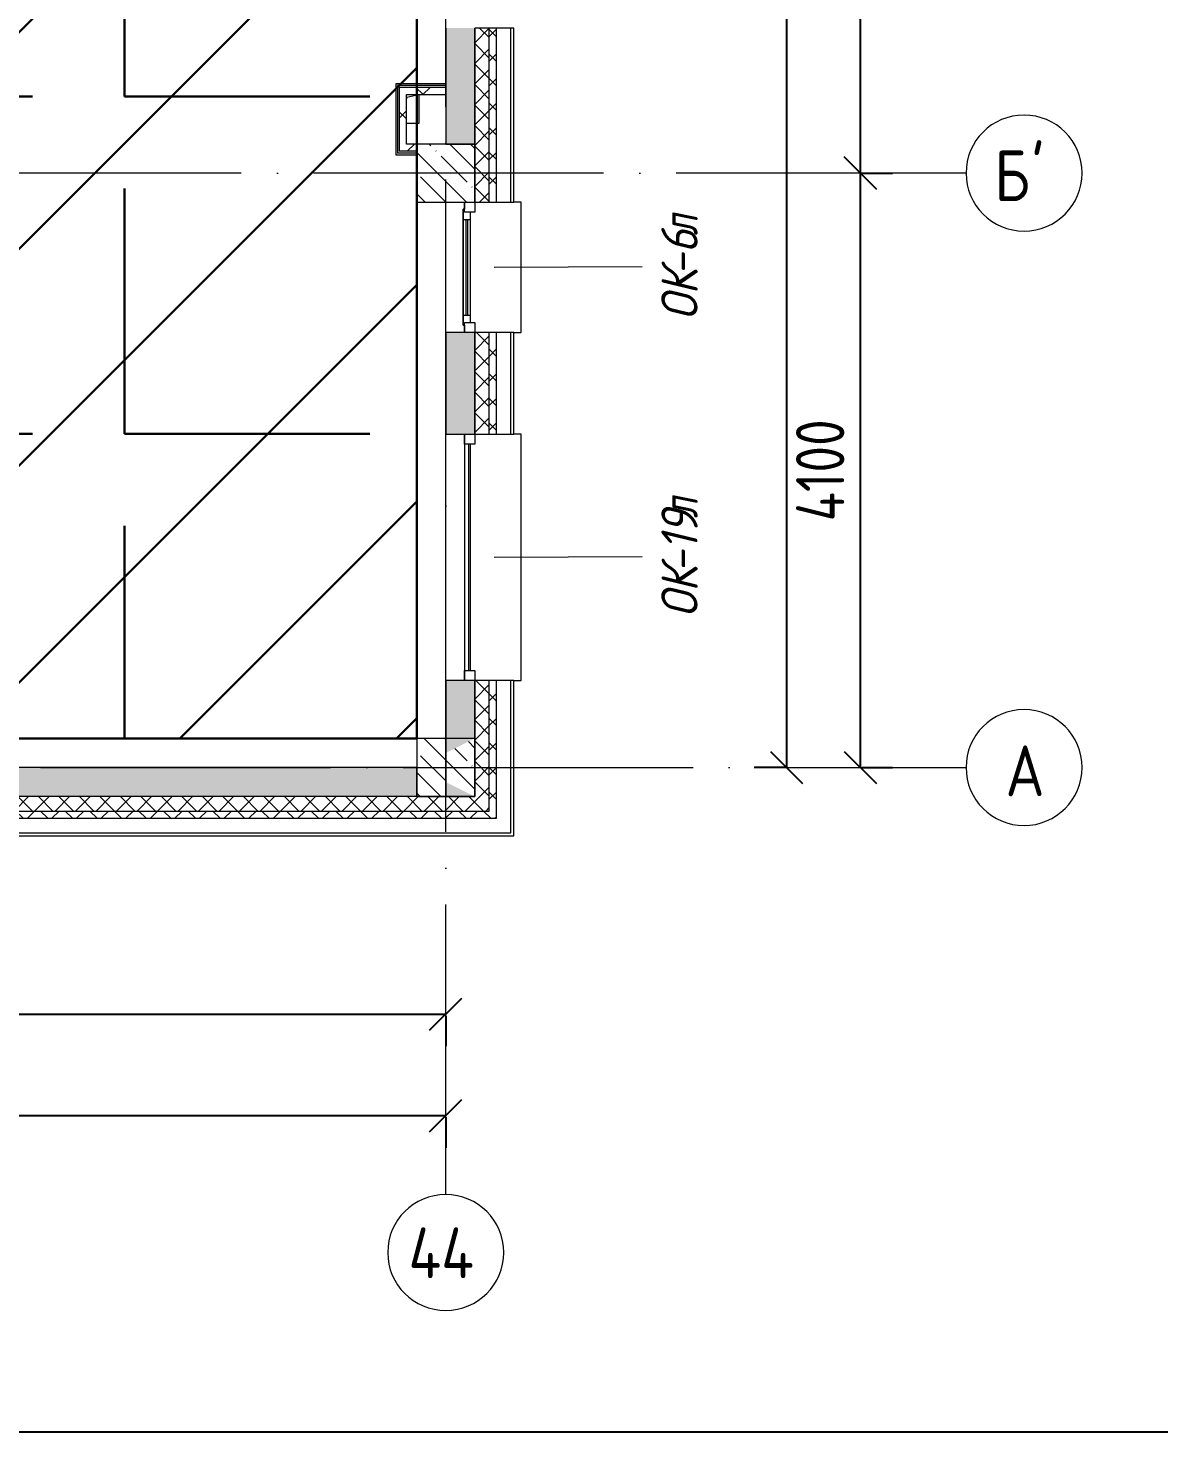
# Model space of a CAD drawing. Header units: millimetres. Extents: x -68946 to 690821, y -552984 to 293768.
# Drawn here: x 162157 to 169957, y -4557 to 5125 of the extents above; entities that cross this region are included whole.
import ezdxf

# ---------------------------------------------------------------- set-up
doc = ezdxf.new("R2010")
doc.units = ezdxf.units.MM
doc.linetypes.add('ADSK_Линия сетки', pattern=[2500, 2000, -250, 0, -250])
doc.layers.get('Defpoints').update_dxf_attribs({"color": 250})
for name, color, linetype, lineweight in [('1.2) Стяжка 6 вып.', 30, 'Continuous', 30), ('1.2) Тепло-звук изол. + пденка 6 вып.', 200, 'Continuous', 30), ('1.4) Стяжка 6 вып.', 30, 'Continuous', 30), ('A-____-____-DIMS', 250, 'Continuous', 9), ('A-DETL-GENF-OTLN', 250, 'Continuous', 5), ('A-FLOR-____-OTLN', 250, 'Continuous', 9), ('A-GLAZ-____-IDEN', 250, 'Continuous', 9), ('A-GLAZ-____-MCUT', 250, 'Continuous', 9), ('A-GLAZ-____-OTLN', 250, 'Continuous', 5), ('A-WALL-____-MCUT', 250, 'Continuous', 13), ('A-WALL-____-PATT', 250, 'Continuous', 13), ('A-WALL-FNSH-MCUT', 250, 'Continuous', 13), ('I-WALL-____-OTLN', 250, 'Continuous', 9), ('S-COLS-____-MCUT', 250, 'Continuous', 25), ('S-COLS-____-OTLN', 250, 'Continuous', 9), ('S-GRID-____-IDEN', 250, 'Continuous', 9), ('S-GRID-____-OTLN', 250, 'Continuous', 9)]:
    doc.layers.add(name, color=color, linetype=linetype, lineweight=lineweight)
doc.styles.add('GOST Common', font='', dxfattribs={"width": 0.9, "height": 350})
doc.styles.add('ISOCPEUR_I', font='isocpeui.ttf', dxfattribs={"width": 0.9, "height": 12.5})
doc.styles.get("Standard").update_dxf_attribs({"font": 'ГОСТ тип А.ttf'})
doc.styles.get('GOST Common').set_extended_font_data('GOST Common')
doc.dimstyles.new('А3', dxfattribs={"dimtxt": 333, "dimasz": 222, "dimexe": 222, "dimexo": 111, "dimgap": 111, "dimtad": 1, "dimtoh": 1, "dimdec": 0, "dimrnd": 0.0015, "dimzin": 0, "dimdsep": 46, "dimtxsty": 'Standard', "dimblk": 'OBLIQUE', "dimcen": 0, "dimclrd": 7, "dimclre": 7, "dimclrt": 7, "dimadec": 0, "dimazin": 0, "dimtfac": 1, "dimtdec": 0, "dimtofl": 0, "dimtmove": 0, "dimatfit": 3, "dimfxl": 1, "dimtolj": 1, "dimtzin": 0, "dimarcsym": 0})
pattern_1 = [(45, (12287.91, -0.0006), (-70.71068, 70.71068), []), (135, (12287.91, -0.0006), (-70.71068, -70.71068), [])]
pattern_2 = [(135, (12287.91, -0.0006), (-84.85281, -84.85281), []), (225, (12287.91, -0.0006), (84.85281, -84.85281), [])]
pattern_3 = [(50, (12287.9, -0.0006), (364.36793, -31.8783), [38.1, -419.1]), (355, (12287.9, -0.0006), (-70.48585, 382.1133), [30.48, -335.28]), (100.451, (12318.28, -2.66), (293.885, 350.2334), [32.38, -356.18]), (46.184, (12287.9, 101.6), (542.1585, -84.0858), [57.15, -628.65]), (96.636, (12333.1, 94.6), (474.8049, 494.8554), [48.57, -534.27]), (351.184, (12287.9, 101.6), (474.8102, 494.85), [45.72, -502.92]), (21, (12338.7, 76.2), (303.22847, -204.53046), [38.1, -419.1]), (326, (12338.7, 76.2), (123.6039, 368.37604), [30.48, -335.28]), (71.451, (12364, 59.16), (426.8341, 163.8427), [32.38, -356.18]), (37.5, (12287.91, -0.0006), (6.17665, 169.11015), [16.764, -314.452, 16.764, -323.596, -336.55]), (37.5, (12287.91, -0.0006), (6.17665, 169.11015), [-671.576, 16.764, -319.786]), (7.5, (12287.91, -0.0006), (133.63888, 200.3615), [16.764, -177.292, 16.764, -306.832, -128.27]), (7.5, (12287.91, -0.0006), (133.63888, 200.3615), [-517.652, 16.764, -111.506]), (327.5, (12174.63, -0.0006), (271.18182, -11.45836), [16.764, -110.236, 16.764, -379.476, -525.78]), (327.5, (12174.63, -0.0006), (271.18182, -11.45836), [-523.24, 16.764, -509.016]), (317.5, (12123.83, -0.0006), (296.2585, 50.85285), [16.764, -148.336, 16.764, -246.38, -373.38]), (317.5, (12123.83, -0.0006), (296.2585, 50.85285), [-428.244, 16.764, -356.616])]
pattern_4 = [(45, (12287.91, -0.0006), (-141.42136, 141.42136), []), (135, (12287.91, -0.0006), (-141.42136, -141.42136), [])]
pattern_5 = [(135, (12287.91, -0.0006), (-142.5612, -142.5612), []), (135, (12430.48, -0.0006), (-142.5612, -142.5612), [252.016, -50.403, 3.353, -47.05])]

# ---------------------------------------------------------------- blocks, each defined once
blk = doc.blocks.new('Окно_СКБ_1Ст1 - 120_Окно_СКБ_1Ст_1700_ОК19Л-29018914-АР1_Маркировочный план 1 этажа С2и3')
at = {"layer": 'A-GLAZ-____-MCUT'}
for p, q in [((-850, -195), (-850, -125)), ((-850, -125), (-780, -125)), ((-780, -125), (-780, -195)), ((780, -195), (780, -125)), ((780, -125), (850, -125)), ((850, -125), (850, -195)), ((-780, -195), (-850, -195)), ((850, -195), (780, -195))]:
    blk.add_line(p, q, dxfattribs=at)
at = {"layer": 'A-GLAZ-____-MCUT', "lineweight": 5}
for p, q in [((780, -155), (-780, -155)), ((780, -165), (-780, -165))]:
    blk.add_line(p, q, dxfattribs=at)
at = {"layer": 'A-GLAZ-____-OTLN'}
blk.add_line((-850, -195), (850, -195), dxfattribs=at)
blk = doc.blocks.new('WNW_Отлив1 - Отлив_металлический 2-28595994-АР1_Маркировочный план 1 этажа С2и3')
at = {"layer": 'A-GLAZ-____-OTLN'}
for p, q in [((850, 320), (-850, 320)), ((-850, 320), (-850, 270)), ((850, 270), (850, 320))]:
    blk.add_line(p, q, dxfattribs=at)
blk = doc.blocks.new('Окно_СКБ_1Ст1 - 120_Окно_СКБ_1Ст_900_ОК6Л-V40-АР1_Маркировочный план 1 этажа С2и3')
at = {"layer": 'A-GLAZ-____-MCUT'}
for p, q in [((-450, -195), (-450, -125)), ((-450, -125), (-380, -125)), ((-380, -125), (-380, -195)), ((380, -155), (-380, -155)), ((-380, -155), (-380, -195)), ((-330, -205), (-330, -155)), ((330, -205), (330, -155)), ((380, -195), (380, -125)), ((380, -125), (450, -125)), ((380, -195), (380, -155)), ((450, -125), (450, -195)), ((-380, -195), (-450, -195)), ((-380, -195), (-400, -195)), ((-400, -195), (-400, -205)), ((-400, -205), (400, -205)), ((400, -205), (-400, -205)), ((450, -195), (380, -195)), ((400, -195), (380, -195)), ((400, -205), (400, -195))]:
    blk.add_line(p, q, dxfattribs=at)
at = {"layer": 'A-GLAZ-____-MCUT', "lineweight": 5}
for p, q in [((-330, -175), (330, -175)), ((330, -185), (-330, -185))]:
    blk.add_line(p, q, dxfattribs=at)
at = {"layer": 'A-GLAZ-____-OTLN'}
for p, q in [((-450, -195), (-400, -195)), ((400, -195), (450, -195))]:
    blk.add_line(p, q, dxfattribs=at)
blk = doc.blocks.new('WNW_Отлив1 - Отлив_металлический 2-28596055-АР1_Маркировочный план 1 этажа С2и3')
at = {"layer": 'A-GLAZ-____-OTLN'}
for p, q in [((450, 320), (-450, 320)), ((-450, 320), (-450, 270)), ((450, 270), (450, 320))]:
    blk.add_line(p, q, dxfattribs=at)
blk = doc.blocks.new('_Wn_-As_OpeningMEP_floor__Rectangular - _Wn_-As_OpeningMEP_floor__Rectangular-V75-АР1_Маркировочный план 1 этажа С2и3')
at = {"layer": 'A-DETL-GENF-OTLN', "lineweight": 5}
for p, q in [((-35, 104.6), (-32.3, 132.3)), ((-32.3, 132.3), (50, 150))]:
    blk.add_line(p, q, dxfattribs=at)
blk = doc.blocks.new('Ось сетки - Круг_Ø8 мм-39983606-АР1_Маркировочный план 1 этажа С2и3')
at = {"layer": 'S-GRID-____-IDEN'}
for start, end in [(360, 180), (180, 360)]:
    blk.add_arc((0, 0), 4, start, end, dxfattribs=at)
blk = doc.blocks.new('_Oblique')
at = {"color": 0, "linetype": 'ByBlock', "lineweight": -2}
blk.add_line((-0.5, -0.5), (0.5, 0.5), dxfattribs=at)
blk = doc.blocks.new('*D2545')
at = {"layer": 'A-____-____-DIMS', "color": 7, "lineweight": -2, "transparency": 16777216}
for p, q in [((157537.9, -1675.6), (165037.9, -1675.6)), ((157537.9, -1686.6), (157537.9, -1897.6)), ((165037.9, -1686.6), (165037.9, -1897.6))]:
    blk.add_line(p, q, dxfattribs=at)
at = {"layer": 'Defpoints', "color": 0, "lineweight": 30, "transparency": 16777216}
for p in [(157537.9, -1575.6), (165037.9, -1575.6), (165037.9, -1675.6)]:
    blk.add_point(p, dxfattribs=at)
at = {"layer": 'A-____-____-DIMS', "color": 7, "lineweight": -2, "transparency": 16777216, "xscale": 222, "yscale": 222, "zscale": 222, "rotation": 180}
blk.add_blockref('_Oblique', (157537.9, -1675.6), dxfattribs=at)
at = {"layer": 'A-____-____-DIMS', "color": 7, "lineweight": -2, "transparency": 16777216, "xscale": 222, "yscale": 222, "zscale": 222}
blk.add_blockref('_Oblique', (165037.9, -1675.6), dxfattribs=at)
at = {"layer": 'A-____-____-DIMS', "color": 7, "transparency": 16777216, "insert": (161287.9, -1398.1), "char_height": 333, "width": 2.483, "attachment_point": 5}
blk.add_mtext('\\A1;7500', dxfattribs=at)
blk = doc.blocks.new('*D2546')
at = {"layer": 'A-____-____-DIMS', "color": 7, "lineweight": -2, "transparency": 16777216}
for p, q in [((81437.9, -2375.6), (165037.9, -2375.6)), ((81437.9, -2386.6), (81437.9, -2597.6)), ((165037.9, -2386.6), (165037.9, -2597.6))]:
    blk.add_line(p, q, dxfattribs=at)
at = {"layer": 'Defpoints', "color": 0, "lineweight": 30, "transparency": 16777216}
for p in [(81437.9, -2275.6), (165037.9, -2275.6), (165037.9, -2375.6)]:
    blk.add_point(p, dxfattribs=at)
at = {"layer": 'A-____-____-DIMS', "color": 7, "lineweight": -2, "transparency": 16777216, "xscale": 222, "yscale": 222, "zscale": 222, "rotation": 180}
blk.add_blockref('_Oblique', (81437.9, -2375.6), dxfattribs=at)
at = {"layer": 'A-____-____-DIMS', "color": 7, "lineweight": -2, "transparency": 16777216, "xscale": 222, "yscale": 222, "zscale": 222}
blk.add_blockref('_Oblique', (165037.9, -2375.6), dxfattribs=at)
at = {"layer": 'A-____-____-DIMS', "color": 7, "transparency": 16777216, "insert": (123237.9, -2098.1), "char_height": 333, "width": 3.104, "attachment_point": 5}
blk.add_mtext('\\A1;83600', dxfattribs=at)
blk = doc.blocks.new('*D2564')
at = {"layer": 'A-____-____-DIMS', "color": 7, "lineweight": -2, "transparency": 16777216}
for p, q in [((167898.3, 25), (167898.3, 4125)), ((167909.4, 4125), (168120.3, 4125)), ((167909.4, 25), (168120.3, 25))]:
    blk.add_line(p, q, dxfattribs=at)
at = {"layer": 'Defpoints', "color": 0, "lineweight": 30, "transparency": 16777216}
for p in [(167798.4, 4125), (167898.3, 4125), (167798.4, 25)]:
    blk.add_point(p, dxfattribs=at)
at = {"layer": 'A-____-____-DIMS', "color": 7, "lineweight": -2, "transparency": 16777216, "xscale": 222, "yscale": 222, "zscale": 222}
for p, rotation in [((167898.3, 4125), 90), ((167898.3, 25), 270)]:
    blk.add_blockref('_Oblique', p, dxfattribs=dict(at, rotation=rotation))
at = {"layer": 'A-____-____-DIMS', "color": 7, "transparency": 16777216, "insert": (167620.8, 2075), "char_height": 333, "width": 2.382, "attachment_point": 5, "rotation": 90}
blk.add_mtext('\\A1;4100', dxfattribs=at)
blk = doc.blocks.new('*D2565')
at = {"layer": 'A-____-____-DIMS', "color": 7, "lineweight": -2, "transparency": 16777216}
for p, q in [((167898.3, 4125), (167898.3, 8625)), ((167909.4, 8625), (168120.3, 8625)), ((167909.4, 4125), (168120.3, 4125))]:
    blk.add_line(p, q, dxfattribs=at)
at = {"layer": 'Defpoints', "color": 0, "lineweight": 30, "transparency": 16777216}
for p in [(167798.4, 8625), (167898.3, 8625), (167798.4, 4125)]:
    blk.add_point(p, dxfattribs=at)
at = {"layer": 'A-____-____-DIMS', "color": 7, "lineweight": -2, "transparency": 16777216, "xscale": 222, "yscale": 222, "zscale": 222}
for p, rotation in [((167898.3, 8625), 90), ((167898.3, 4125), 270)]:
    blk.add_blockref('_Oblique', p, dxfattribs=dict(at, rotation=rotation))
at = {"layer": 'A-____-____-DIMS', "color": 7, "transparency": 16777216, "insert": (167620.8, 6375), "char_height": 333, "width": 2.567, "attachment_point": 5, "rotation": 90}
blk.add_mtext('\\A1;4500', dxfattribs=at)
blk = doc.blocks.new('*D2591')
at = {"layer": 'A-____-____-DIMS', "color": 7, "lineweight": -2, "transparency": 16777216}
for p, q in [((167388.4, 58775), (167388.4, 25)), ((167467.8, 58775), (167610.4, 58775)), ((167377.4, 25), (167166.4, 25))]:
    blk.add_line(p, q, dxfattribs=at)
at = {"layer": 'Defpoints', "color": 0, "lineweight": 30, "transparency": 16777216}
for p in [(167356.8, 58775), (167388.4, 25), (167488.4, 25)]:
    blk.add_point(p, dxfattribs=at)
at = {"layer": 'A-____-____-DIMS', "color": 7, "lineweight": -2, "transparency": 16777216, "xscale": 222, "yscale": 222, "zscale": 222}
for p, rotation in [((167388.4, 58775), 90), ((167388.4, 25), 270)]:
    blk.add_blockref('_Oblique', p, dxfattribs=dict(at, rotation=rotation))
at = {"layer": 'A-____-____-DIMS', "color": 7, "transparency": 16777216, "insert": (167110.9, 29400), "char_height": 333, "width": 3.104, "attachment_point": 5, "rotation": 90}
blk.add_mtext('\\A1;58750', dxfattribs=at)

msp = doc.modelspace()

# ---------------------------------------------------------------- hatches: boundary and pattern name
at = {"layer": '1.2) Стяжка 6 вып.', "lineweight": 30}
h = msp.add_hatch(dxfattribs=at)
h.set_pattern_fill('ANSI31', color=256, scale=333)
h.paths.add_polyline_path([(164837.8919, 225), (157737.8919, 225), (157737.8919, 8425), (164837.8919, 8425)])
at = {"layer": '1.2) Тепло-звук изол. + пденка 6 вып.', "lineweight": 30}
h = msp.add_hatch(dxfattribs=at)
h.set_pattern_fill('ANGLE', color=256, scale=333)
h.set_pattern_definition([(0, (0, 0), (0, 2326.005), [1691.64, -634.365]), (90, (0, 0), (-2326.005, 1e-13), [1691.64, -634.365])])
h.paths.add_polyline_path([(164837.8919, 225), (157737.8919, 225), (157737.8919, 8425), (164837.8919, 8425)])
at = {"layer": '1.4) Стяжка 6 вып.', "lineweight": 30}
h = msp.add_hatch(dxfattribs=at)
h.set_pattern_fill('ANSI32', color=256, scale=333)
h.paths.add_polyline_path([(164837.8919, 225), (157737.8919, 225), (157737.8919, 8425), (164837.8919, 8425)])
at = {"layer": 'A-WALL-____-PATT', "lineweight": 15, "true_color": 0x000000}
h = msp.add_hatch(dxfattribs=at)
h.set_pattern_fill('FP_53', color=18, style=0, pattern_type=2)
h.set_pattern_definition(pattern_2)
h.paths.add_polyline_path([(165337.9138, -275), (165387.9138, -274.6831), (165386.9138, 624.9994), (165337.9138, 624.9994), (165337.9138, -235.4489)])
h.paths.add_polyline_path([(165386.9138, 2324.9994), (165387.9138, 2324.9994), (165386.9138, 3024.9994), (165337.9138, 3024.9994), (165337.9138, 2324.9994)])
h.paths.add_polyline_path([(165387.9138, 3924.9994), (165386.9138, 5124.9994), (165337.9138, 5124.9994), (165337.9138, 3924.9994), (165386.9138, 3924.9994)])
h.paths.add_polyline_path([(165337.9138, 8424.9994), (165387.9138, 8424.9994), (165386.9138, 9624.9994), (165337.9138, 9624.9994), (165337.9138, 8799.0577)])
h.paths.add_polyline_path([(165365.6416, 11324.9994), (165387.9138, 11324.9994), (165386.9138, 12024.9994), (165337.9138, 12024.9994), (165337.9138, 11324.9994), (165362.8229, 11324.9994)])
h.paths.add_polyline_path([(165387.9138, 12924.9994), (165386.9138, 13225.3683), (165337.9138, 13225.3683), (165337.9138, 12925), (165386.9138, 12924.9994)])
h.paths.add_polyline_path([(165362.8985, 13525.3683), (165387.9138, 13525.3683), (165387.9138, 14124.9994), (165337.9138, 14124.9994), (165337.9138, 13525.3683)])
h.paths.add_polyline_path([(165374.1295, 17424.9994), (165387.9138, 17424.9994), (165387.9138, 18624.9994), (165337.9138, 18624.9994), (165337.9138, 17425), (165374.0437, 17425)])
h.paths.add_polyline_path([(165337.9138, 20324.9994), (165387.9138, 20324.9994), (165387.9138, 21024.9994), (165337.9138, 21024.9994)])
h.paths.add_polyline_path([(165387.9138, 21924.9994), (165387.9138, 23124.9994), (165337.9138, 23124.9994), (165337.9138, 21925), (165359.3769, 21924.9994)])
h.paths.add_polyline_path([(165344.6243, 26424.9994), (165387.9138, 26424.9994), (165387.9138, 27624.9994), (165337.9138, 27624.9994), (165337.9138, 26425), (165344.3405, 26425)])
h.paths.add_polyline_path([(165387.9138, 28524.9994), (165387.9138, 29224.9994), (165337.9138, 29224.9994), (165337.9138, 28524.9994)])
h.paths.add_polyline_path([(165387.9138, 30924.9994), (165387.9138, 32124.9994), (165337.9138, 32124.9994), (165337.9138, 30924.9994)])
h.paths.add_polyline_path([(165387.9138, 35424.9994), (165387.9138, 36624.9994), (165337.9138, 36624.9994), (165337.9138, 35424.9994)])
h.paths.add_polyline_path([(165387.9138, 39924.9994), (165387.9138, 41125), (165337.9138, 41125), (165337.9138, 39924.9994)])
h.paths.add_polyline_path([(165387.9138, 42025), (165387.9138, 42725), (165337.9138, 42725), (165337.9138, 42025)])
h.paths.add_polyline_path([(165387.9138, 44425), (165387.9138, 45625), (165337.9138, 45625), (165337.9138, 44425)])
h.paths.add_polyline_path([(165387.9138, 47325), (165387.9138, 48024.9994), (165337.9138, 48024.9994), (165337.9138, 47325)])
h.paths.add_polyline_path([(165387.9138, 48924.9994), (165387.9138, 50124.9994), (165337.9138, 50124.9994), (165337.9138, 48924.9994)])
h.paths.add_polyline_path([(165337.9138, 53424.9994), (165387.9138, 53424.9994), (165387.9138, 54624.9994), (165337.9138, 54624.9994), (165337.9138, 53727.4152)])
h.paths.add_polyline_path([(165387.9138, 57924.9994), (165386.9138, 59075), (165337.9138, 59075), (165337.9138, 57924.9994)])
h = msp.add_hatch(dxfattribs=at)
h.set_pattern_fill('FP_52', color=18, style=0, pattern_type=2)
h.set_pattern_definition(pattern_1)
h.paths.add_polyline_path([(165237.9138, -175), (165337.9138, -175), (165337.9138, 624.9994), (165237.9138, 624.9994), (165237.9138, -85.6642)])
h.paths.add_polyline_path([(165264.2854, 2324.9994), (165337.9138, 2324.9994), (165337.9138, 3024.9994), (165237.9138, 3024.9994), (165237.9138, 2324.9994)])
h.paths.add_polyline_path([(165282.8081, 3924.9994), (165337.9138, 3924.9994), (165337.9138, 5124.9994), (165237.9138, 5124.9994), (165237.9138, 3924.9994), (165281.8032, 3925)])
h.paths.add_polyline_path([(165237.9138, 8424.9994), (165337.9138, 8424.9994), (165337.9138, 9624.9994), (165237.9138, 9624.9994), (165237.9138, 8799.0577)])
h.paths.add_polyline_path([(165237.9138, 11324.9994), (165337.9138, 11324.9994), (165337.9138, 12024.9994), (165237.9138, 12024.9019), (165237.9138, 11729.168)])
h.paths.add_polyline_path([(165237.9138, 12924.9994), (165337.9137, 12925), (165337.9138, 13225.3683), (165237.9138, 13225.3683)])
h.paths.add_polyline_path([(165237.9138, 13525.3683), (165337.9138, 13525.3683), (165337.9138, 14124.9994), (165237.9138, 14124.6388), (165237.9138, 13682.5749)])
h.paths.add_polyline_path([(165337.9137, 17425), (165337.9138, 18624.9994), (165237.9138, 18624.9994), (165237.9138, 17425)])
h.paths.add_polyline_path([(165237.9138, 20324.9994), (165337.9138, 20324.9994), (165337.9138, 21024.9994), (165237.9138, 21024.9994)])
h.paths.add_polyline_path([(165237.9138, 21925), (165337.9137, 21925), (165337.9138, 23124.9994), (165237.9138, 23124.9994), (165237.9138, 22324.9342)])
h.paths.add_polyline_path([(165337.9137, 26425), (165337.9138, 27624.9994), (165237.9138, 27624.9994), (165237.9138, 26425)])
h.paths.add_polyline_path([(165337.9138, 28524.9994), (165337.9138, 29224.9994), (165237.9138, 29224.8142), (165237.9138, 28524.9994), (165337.7397, 28524.9994)])
h.paths.add_polyline_path([(165337.9138, 30924.9994), (165337.9138, 32124.9994), (165237.9138, 32124.9994), (165237.9138, 30924.9994), (165329.8717, 30924.9994)])
h.paths.add_polyline_path([(165314.6372, 35424.9994), (165337.9138, 35424.9994), (165337.9138, 36624.9994), (165237.9138, 36624.9994), (165237.9138, 35424.9994)])
h.paths.add_polyline_path([(165299.7856, 39924.9994), (165337.9138, 39924.9994), (165337.9138, 41125), (165237.9138, 41124.9989), (165237.9138, 39924.9994)])
h.paths.add_polyline_path([(165293.482, 42025), (165337.9138, 42025), (165337.9138, 42725), (165237.9138, 42725), (165237.9138, 42025), (165292.8549, 42025)])
h.paths.add_polyline_path([(165284.934, 44425), (165337.9138, 44425), (165337.9138, 45625), (165237.9138, 45625), (165237.9138, 44425)])
h.paths.add_polyline_path([(165237.9138, 47325), (165337.9138, 47325), (165337.9138, 48024.9994), (165237.9138, 48024.9994), (165237.9138, 47725)])
h.paths.add_polyline_path([(165237.9138, 48924.9994), (165337.9138, 48924.9994), (165337.9138, 50124.9994), (165237.9138, 50124.9994), (165237.9138, 49820.6015)])
h.paths.add_polyline_path([(165237.9138, 53424.9994), (165337.9138, 53424.9994), (165337.9138, 54624.9994), (165237.9138, 54624.9994), (165237.9138, 53727.4152)])
h.paths.add_polyline_path([(165237.9138, 57924.9994), (165337.9138, 57924.9994), (165337.9138, 58975), (165237.9138, 58975), (165237.9138, 58575)])
h = msp.add_hatch(dxfattribs=at)
h.set_pattern_fill('FP_3', color=18, style=0, pattern_type=2)
h.set_pattern_definition(pattern_3)
h.paths.add_polyline_path([(165037.8919, -175), (165236.9138, -174.511), (165037.8919, -75), (165037.8919, -171.0626)])
h.paths.add_polyline_path([(165037.8919, 125), (165237.8919, 225), (165236.9138, 624.9994), (165037.8919, 624.9994), (165037.8919, 225)])
h.paths.add_polyline_path([(165236.9138, 2324.9994), (165237.8919, 2324.9994), (165236.9138, 3024.9994), (165037.8925, 3024.9974), (165037.9789, 2324.9994), (165216.2645, 2324.9994)])
h.paths.add_polyline_path([(165037.9138, 4325), (165237.8919, 4325), (165236.9138, 5124.9994), (165037.8919, 5124.9994), (165037.8925, 4325)])
h.paths.add_polyline_path([(165141.3906, 8825), (165237.8919, 8825), (165236.9138, 9624.9994), (165037.8919, 9624.9994), (165037.8919, 8825), (165139.5446, 8825)])
h.paths.add_polyline_path([(165114.5786, 11324.9994), (165237.8919, 11324.9994), (165236.9138, 12024.9994), (165037.8919, 12024.9994), (165037.9148, 11324.9994), (165112.2198, 11324.9994)])
h.paths.add_polyline_path([(165093.129, 13325), (165236.9138, 13325), (165236.9138, 14124.9994), (165037.8919, 14124.9994), (165037.8919, 13325), (165090.36, 13325)])
h.paths.add_polyline_path([(165044.8674, 17825), (165237.8919, 17825), (165236.9138, 18624.9994), (165037.8919, 18624.9994), (165037.8919, 17825), (165041.1754, 17825)])
h.paths.add_polyline_path([(165037.9138, 20324.9994), (165237.8919, 20324.9994), (165236.9138, 21024.9994), (165037.8919, 21024.9994), (165037.8919, 20324.9994)])
h.paths.add_polyline_path([(165037.9138, 22325), (165237.8919, 22325), (165236.9138, 23124.9994), (165037.8919, 23124.9994), (165037.8919, 22325)])
h.paths.add_polyline_path([(165237.8919, 26825), (165236.9138, 27624.9994), (165037.8919, 27624.9994), (165037.8919, 26825), (165236.9138, 26825)])
h.paths.add_polyline_path([(165068.9434, 28524.9994), (165237.8919, 28524.9994), (165236.9138, 29224.9994), (165037.8919, 29224.9994), (165037.9138, 28524.9994)])
h.paths.add_polyline_path([(165037.9138, 31325), (165237.8919, 31325), (165236.9138, 32124.9994), (165037.8919, 32124.9994), (165037.8919, 31325)])
h.paths.add_polyline_path([(165237.8919, 35424.9994), (165236.9138, 35825), (165037.8919, 35825), (165037.9138, 35424.9994), (165236.9138, 35424.9994)])
h.paths.add_polyline_path([(165037.9138, 36225), (165237.8919, 36225), (165236.9138, 36624.9994), (165037.8919, 36624.9994), (165037.8919, 36225)])
h.paths.add_polyline_path([(165037.9138, 39924.9994), (165237.8919, 39924.9994), (165236.9138, 40725), (165037.8919, 40725), (165037.8919, 39924.9994)])
h.paths.add_polyline_path([(165037.9138, 42025), (165237.8919, 42025), (165236.9138, 42725), (165037.8919, 42725), (165037.8919, 42025)])
h.paths.add_polyline_path([(165039.9348, 44425), (165237.8919, 44425), (165236.9138, 45625), (165037.8919, 45625), (165037.9138, 44425)])
h.paths.add_polyline_path([(165084.8373, 47725), (165237.8919, 47725), (165236.9138, 48024.9994), (165037.8919, 48024.9994), (165037.9138, 47725)])
h.paths.add_polyline_path([(165236.9138, 48924.9994), (165237.8919, 48924.9994), (165236.9138, 50124.9994), (165037.8919, 50124.9994), (165037.9138, 48924.9994), (165234.5953, 48924.9994)])
h.paths.add_polyline_path([(165100.5645, 53825), (165237.8919, 53825), (165236.9138, 54624.9994), (165037.8919, 54624.9994), (165037.9138, 53825), (165045.6407, 53825)])
h.paths.add_polyline_path([(165198.7125, 57924.9994), (165237.8919, 57924.9994), (165236.9138, 58575), (165037.8919, 58575), (165037.9138, 57924.9994), (165167.9138, 57924.9994)])
h = msp.add_hatch(dxfattribs=at)
h.set_pattern_fill('FP_83', color=18, style=0, pattern_type=2)
h.set_pattern_definition(pattern_4)
h.paths.add_polyline_path([(164717.9138, 4666.0901), (165037.8919, 4666.0901), (165037.8706, 4716.0901), (164717.9138, 4716.0901), (164717.9138, 4678.3033)])
h = msp.add_hatch(dxfattribs=at)
h.set_pattern_fill('FP_83', color=18, style=0, pattern_type=2)
h.set_pattern_definition(pattern_4)
h.paths.add_polyline_path([(164767.9138, 4275), (164767.9138, 4666.0901), (164717.9138, 4666.0901), (164717.9138, 4275)])
h = msp.add_hatch(dxfattribs=at)
h.set_pattern_fill('FP_83', color=18, style=0, pattern_type=2)
h.set_pattern_definition(pattern_4)
h.paths.add_polyline_path([(164837.8919, 4275), (164837.8919, 4325), (164767.9138, 4325), (164767.9138, 4275), (164772.8631, 4275)])
h = msp.add_hatch(dxfattribs=at)
h.set_pattern_fill('FP_3', color=18, style=0, pattern_type=2)
h.set_pattern_definition(pattern_3)
h.paths.add_polyline_path([(164837.8919, -175), (164837.8919, 25), (157737.8919, 25), (157737.8919, -175), (164551.1175, -175)])
h.paths.add_polyline_path([(157337.8919, -175), (157337.8919, 25), (156797.4138, 25), (156797.4138, -175)])
h.paths.add_polyline_path([(153497.4138, -175), (153497.4138, 25), (152737.9138, 25), (152737.9138, -175)])
h = msp.add_hatch(dxfattribs=at)
h.set_pattern_fill('FP_52', color=18, style=0, pattern_type=2)
h.set_pattern_definition(pattern_1)
h.paths.add_polyline_path([(164551.1175, -275), (165337.9138, -275), (165337.9138, -175), (157447.9138, -175), (157447.9138, -275), (161817.2065, -275)])
h = msp.add_hatch(dxfattribs=at)
h.set_pattern_fill('FP_53', color=18, style=0, pattern_type=2)
h.set_pattern_definition(pattern_2)
h.paths.add_polyline_path([(165337.9138, -325), (165387.9138, -325), (165387.9138, -275), (157447.9138, -275), (157447.9138, -325), (165234.5953, -325)])
at = {"layer": 'S-COLS-____-OTLN', "lineweight": 5, "true_color": 0x000000}
h = msp.add_hatch(dxfattribs=at)
h.set_pattern_fill('FP_1', color=18, style=0, pattern_type=2)
h.set_pattern_definition(pattern_5)
h.paths.add_polyline_path([(165237.8919, 3925), (165236.9138, 4325), (164837.8919, 4325), (164837.9138, 3925), (165236.9138, 3925)])
h = msp.add_hatch(dxfattribs=at)
h.set_pattern_fill('FP_1', color=18, style=0, pattern_type=2)
h.set_pattern_definition(pattern_5)
h.paths.add_polyline_path([(164852.8931, -175), (165037.8919, -175), (165037.8919, -75), (165237.8919, -173.8163), (165236.9138, 224.511), (165037.8919, 125), (165037.8919, 225), (164837.8919, 224.9994), (164837.8919, -175)])

# ---------------------------------------------------------------- linework, layer by layer
at = {"color": 1}
msp.add_lwpolyline([(173774.1788, 68376.857), (126127.8919, 68376.857), (126127.8919, -4557.0324), (173774.1788, -4557.0324)], close=True, dxfattribs=at)
at = {"layer": '1.2) Стяжка 6 вып.', "lineweight": 30}
msp.add_lwpolyline([(164837.8919, 225), (157737.8919, 225), (157737.8919, 8425), (164837.8919, 8425)], close=True, dxfattribs=at)
at = {"layer": 'A-FLOR-____-OTLN', "color": 18, "lineweight": 5, "true_color": 0x000000}
for p, q in [((164852.8931, 4666.0901), (164852.8931, 4466.0901)), ((164852.8931, 4466.0901), (164767.9138, 4466.0901))]:
    msp.add_line(p, q, dxfattribs=at)
at = {"layer": 'A-GLAZ-____-IDEN', "color": 18, "lineweight": 15, "true_color": 0x000000}
for p, q in [((165372.9138, 3474.9994), (166391.8278, 3479.5012)), ((165372.9138, 1474.9994), (166391.8278, 1479.5046))]:
    msp.add_line(p, q, dxfattribs=at)
at = {"layer": 'A-WALL-____-MCUT', "color": 18, "lineweight": 15, "true_color": 0x000000}
for p, q in [((165037.8919, 5124.9994), (165037.8919, 4325)), ((165237.8919, 4325), (165237.8919, 5124.9994)), ((165337.9138, 5124.9994), (165237.9138, 5124.9994)), ((165237.9138, 5124.9994), (165237.9138, 4325)), ((165387.9138, 5124.9994), (165337.9138, 5124.9994)), ((165337.9138, 3924.9994), (165337.9138, 5124.9994)), ((165487.9138, 5124.9994), (165387.9138, 5124.9994)), ((165387.9138, 3924.9994), (165387.9138, 5124.9994)), ((165487.9138, 3924.9994), (165487.9138, 5124.9994)), ((164705.4138, 4728.5901), (164705.4138, 4262.5)), ((165037.9148, 4728.5901), (164705.4138, 4728.5901)), ((164717.9138, 4716.0901), (164717.9138, 4275)), ((165037.9148, 4716.0901), (164717.9138, 4716.0901)), ((164767.9138, 4325), (164767.9138, 4666.0901)), ((164767.9138, 4666.0901), (165037.9148, 4666.0901)), ((165037.9148, 4666.0901), (165037.9148, 4716.0901)), ((164837.8919, 4262.5), (164705.4138, 4262.5)), ((164837.8919, 4275), (164717.9138, 4275)), ((164837.8919, 4325), (164767.9138, 4325)), ((164837.8919, 4275), (164837.8919, 4325)), ((165037.8919, 4325), (165237.8919, 4325)), ((165237.9138, 4325), (165237.9138, 3924.9994)), ((165237.9138, 3924.9994), (165337.9138, 3924.9994)), ((165337.9138, 3924.9994), (165387.9138, 3924.9994)), ((165387.9138, 3924.9994), (165487.9138, 3924.9994)), ((165037.8919, 3024.9994), (165037.8919, 2324.9994)), ((165237.8919, 3024.9994), (165037.8919, 3024.9994)), ((165237.8919, 2324.9994), (165237.8919, 3024.9994)), ((165337.9138, 3024.9994), (165237.9138, 3024.9994)), ((165237.9138, 3024.9994), (165237.9138, 2324.9994)), ((165387.9138, 3024.9994), (165337.9138, 3024.9994)), ((165337.9138, 2324.9994), (165337.9138, 3024.9994)), ((165487.9138, 3024.9994), (165387.9138, 3024.9994)), ((165387.9138, 2324.9994), (165387.9138, 3024.9994)), ((165487.9138, 2324.9994), (165487.9138, 3024.9994)), ((165037.8919, 2324.9994), (165237.8919, 2324.9994)), ((165237.9138, 2324.9994), (165337.9138, 2324.9994)), ((165337.9138, 2324.9994), (165387.9138, 2324.9994)), ((165387.9138, 2324.9994), (165487.9138, 2324.9994)), ((165037.8919, 624.9994), (165037.8919, -175)), ((165237.8919, 624.9994), (165037.8919, 624.9994)), ((165237.8919, -175), (165237.8919, 624.9994)), ((165337.9138, 624.9994), (165237.9138, 624.9994)), ((165237.9138, 624.9994), (165237.9138, -175)), ((165387.9138, 624.9994), (165337.9138, 624.9994)), ((165337.9138, -275), (165337.9138, 624.9994)), ((165487.9138, 624.9994), (165387.9138, 624.9994)), ((165387.9138, -325), (165387.9138, 624.9994)), ((165487.9138, -425), (165487.9138, 624.9994)), ((164837.8919, 25), (157737.8919, 25)), ((164837.8919, -175), (164837.8919, 25)), ((164837.8919, -175), (157737.8919, -175)), ((165237.9138, -175), (164837.8919, -175)), ((165037.8919, -175), (165237.8919, -175)), ((156797.4138, -275), (165337.9138, -275)), ((156797.4138, -325), (165387.9138, -325)), ((156797.4138, -425), (165487.9138, -425))]:
    msp.add_line(p, q, dxfattribs=at)
at = {"layer": 'A-WALL-FNSH-MCUT', "lineweight": 15}
for p, q in [((165507.9138, 5124.9994), (165487.9138, 5124.9994)), ((165507.9138, 3924.9994), (165507.9138, 5124.9994)), ((164692.9138, 4741.0901), (164692.9138, 4250)), ((165037.9148, 4741.0901), (164692.9138, 4741.0901)), ((165037.9148, 4716.0901), (165037.9148, 4741.0901)), ((164837.8919, 4250), (164837.8919, 4275)), ((164692.9138, 4250), (164837.8919, 4250)), ((165487.9138, 3924.9994), (165507.9138, 3924.9994)), ((165507.9138, 3024.9994), (165487.9138, 3024.9994)), ((165507.9138, 2324.9994), (165507.9138, 3024.9994)), ((165487.9138, 2324.9994), (165507.9138, 2324.9994)), ((165507.9138, 624.9994), (165487.9138, 624.9994)), ((165507.9138, -445), (165507.9138, 624.9994)), ((156797.4138, -445), (165507.9138, -445))]:
    msp.add_line(p, q, dxfattribs=at)
at = {"layer": 'I-WALL-____-OTLN', "color": 18, "lineweight": 15, "true_color": 0x000000}
for p, q in [((165037.8919, 3024.9994), (165037.8919, 3924.9994)), ((165037.8919, 624.9994), (165037.8919, 2324.9994))]:
    msp.add_line(p, q, dxfattribs=at)
at = {"layer": 'S-COLS-____-MCUT', "color": 18, "lineweight": 5, "true_color": 0x000000}
for p, q in [((165037.8919, 4325), (164837.8919, 4325)), ((164837.8919, 4325), (164837.8919, 3925)), ((165237.8919, 3925), (165237.8919, 4325)), ((164837.8919, 3925), (165237.8919, 3925)), ((165237.8919, 225), (164837.8919, 225)), ((164837.8919, 225), (164837.8919, 25)), ((165237.8919, -175), (165237.8919, 225)), ((164837.8919, -175), (165237.8919, -175))]:
    msp.add_line(p, q, dxfattribs=at)
at = {"layer": 'S-COLS-____-OTLN', "color": 18, "lineweight": 5, "true_color": 0x000000}
for p, q in [((165237.8919, 4325), (165037.8919, 4325)), ((164837.8919, 25), (164837.8919, -175))]:
    msp.add_line(p, q, dxfattribs=at)
at = {"layer": 'S-GRID-____-OTLN', "color": 18, "linetype": 'ADSK_Линия сетки', "true_color": 0x000000}
for p, q in [((165037.9138, -2919.5356), (165037.9138, 61063.6538)), ((168626.8279, 4125), (111607.9138, 4125)), ((77240.3519, 25), (168626.8279, 25))]:
    msp.add_line(p, q, dxfattribs=at)

# ---------------------------------------------------------------- block references
at = {"layer": 'A-GLAZ-____-OTLN', "color": 18, "true_color": 0x000000}
msp.add_blockref('_Wn_-As_OpeningMEP_floor__Rectangular - _Wn_-As_OpeningMEP_floor__Rectangular-V75-АР1_Маркировочный план 1 этажа С2и3', (164802.8931, 4516.0901), dxfattribs=at)
at = {"layer": 'A-GLAZ-____-OTLN', "color": 18, "true_color": 0x000000, "rotation": 269.9999999999999}
for name, p in [('Окно_СКБ_1Ст1 - 120_Окно_СКБ_1Ст_900_ОК6Л-V40-АР1_Маркировочный план 1 этажа С2и3', (165362.9138, 3474.9994)), ('Окно_СКБ_1Ст1 - 120_Окно_СКБ_1Ст_1700_ОК19Л-29018914-АР1_Маркировочный план 1 этажа С2и3', (165362.9138, 1474.9994)), ('WNW_Отлив1 - Отлив_металлический 2-28595994-АР1_Маркировочный план 1 этажа С2и3', (165237.9138, 1474.9994))]:
    msp.add_blockref(name, p, dxfattribs=at)
at = {"layer": 'A-GLAZ-____-OTLN', "color": 18, "lineweight": 15, "true_color": 0x000000, "rotation": 269.9999999999999}
msp.add_blockref('WNW_Отлив1 - Отлив_металлический 2-28596055-АР1_Маркировочный план 1 этажа С2и3', (165237.9138, 3474.9994), dxfattribs=at)
at = {"layer": 'S-GRID-____-IDEN', "color": 18, "true_color": 0x000000, "xscale": 99.99999999999993, "yscale": 99.99999999999993, "zscale": 99.99999999999993}
for p, rotation in [((169026.8279, 4125), 89.99999999999982), ((169026.8279, 25), 269.9999999999994)]:
    msp.add_blockref('Ось сетки - Круг_Ø8 мм-39983606-АР1_Маркировочный план 1 этажа С2и3', p, dxfattribs=dict(at, rotation=rotation))
msp.add_blockref('Ось сетки - Круг_Ø8 мм-39983606-АР1_Маркировочный план 1 этажа С2и3', (165037.9138, -3319.5356), dxfattribs=at)

# ---------------------------------------------------------------- texts
at = {"layer": 'A-GLAZ-____-IDEN', "color": 18, "lineweight": 15, "true_color": 0x000000, "char_height": 250, "attachment_point": 1, "rotation": 90, "style": 'ISOCPEUR_I'}
for s, insert, width in [('\\fISOCPEUR|b0|i1|c204|p34|;\\W.75;л', (166525.4737, 3695.4326), 168.354375), ('-6', (166525.4737, 3417.6201), 336.70875), ('ОК', (166525.4737, 3110.042), 372.784687), ('\\fISOCPEUR|b0|i1|c204|p34|;\\W.75;л', (166525.4737, 1744.7764), 168.354375), ('-19', (166525.4737, 1367.7451), 456.961875), ('ОК', (166525.4737, 1060.167), 372.784687)]:
    msp.add_mtext(s, dxfattribs=dict(at, insert=insert, width=width))
at = {"layer": 'S-GRID-____-IDEN', "color": 18, "true_color": 0x000000, "char_height": 350, "attachment_point": 1, "style": 'GOST Common'}
for s, insert, width in [('\\fGOST Common|b0|i0|c204|p34|;\\W.9;Б', (168821.5508, 4282.2256), 310.253062), ("\\fGOST Common|b0|i0|c204|p34|;\\W.9;'", (169077.5351, 4282.2256), 137.088562), ('\\fGOST Common|b0|i0|c204|p34|;\\W.9;А', (168898.655, 177.5869), 346.329), ('44', (164781.0332, -3147.0022), 620.506125)]:
    msp.add_mtext(s, dxfattribs=dict(at, insert=insert, width=width))

# ---------------------------------------------------------------- dimensions: what is measured, and where the dimension line sits
at = {"layer": 'A-____-____-DIMS', "color": 18, "true_color": 0x000000}
for base, p1, p2, picture, middle in [((167388.4134, 25), (167356.8279, 58775), (167488.3983, 25), '*D2591', (167110.9134, 29400)), ((167898.3443, 8625), (167798.3594, 4125), (167798.3594, 8625), '*D2565', (167620.8443, 6375)), ((167898.3443, 4125), (167798.3594, 25), (167798.3594, 4125), '*D2564', (167620.8443, 2075))]:
    dim = msp.add_linear_dim(base=base, p1=p1, p2=p2, angle=90, dimstyle='А3', dxfattribs=at)
    dim.commit()
    dim.dimension.update_dxf_attribs({"geometry": picture, "text_midpoint": middle})
for base, p1, p2, picture, middle in [((165037.9138, -1675.6151), (157537.9138, -1575.6302), (165037.9138, -1575.6302), '*D2545', (161287.9138, -1398.1151)), ((165037.9138, -2375.6151), (81437.9138, -2275.6302), (165037.9138, -2275.6302), '*D2546', (123237.9138, -2098.1151))]:
    dim = msp.add_linear_dim(base=base, p1=p1, p2=p2, dimstyle='А3', dxfattribs=at)
    dim.commit()
    dim.dimension.update_dxf_attribs({"geometry": picture, "text_midpoint": middle})

doc.saveas('drawing.dxf')
